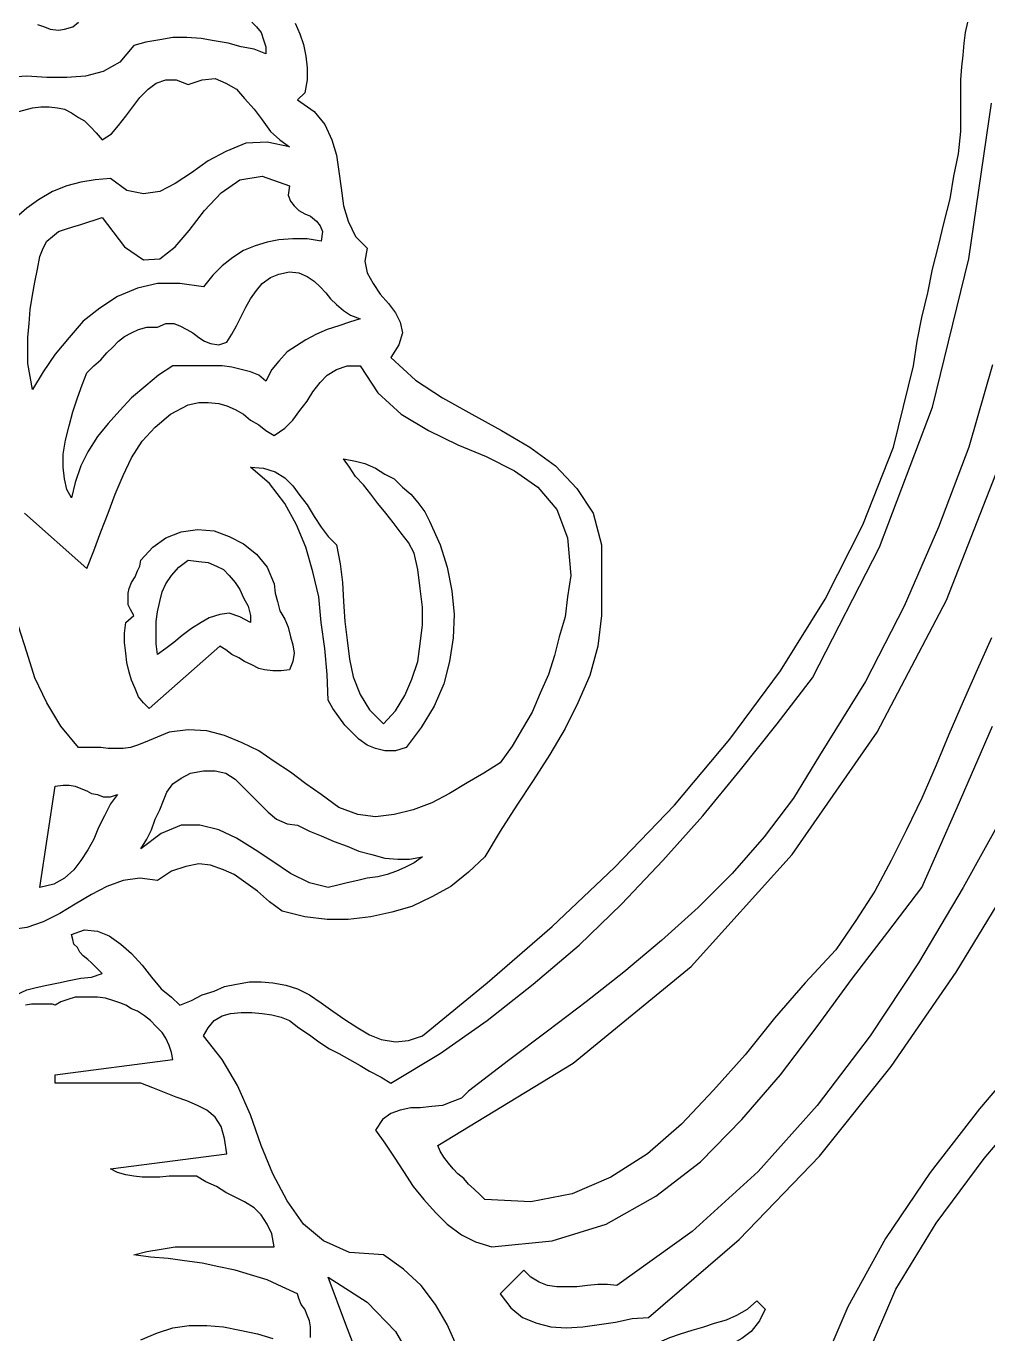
# Model space of a CAD drawing. Extents: x 0.04 to 7.22, y 0.03 to 7.73.
# Drawn here: x 3.431 to 4.248, y 4.899 to 6.009 of the extents above; entities that cross this region are included whole.
import ezdxf

# ---------------------------------------------------------------- set-up
doc = ezdxf.new("R2010")
doc.units = 0
doc.layers.add('1', color=7, linetype='Continuous')

msp = doc.modelspace()

# ---------------------------------------------------------------- linework, layer by layer
for points in [[(3.66, 6.012), (3.664, 6.003), (3.667, 5.994), (3.669, 5.984), (3.67, 5.974), (3.67, 5.964), (3.668, 5.953), (3.662, 5.947), (3.676, 5.937), (3.685, 5.926), (3.691, 5.913), (3.695, 5.9), (3.697, 5.886), (3.699, 5.872), (3.701, 5.857), (3.705, 5.844), (3.711, 5.831), (3.721, 5.821), (3.719, 5.81), (3.721, 5.8), (3.726, 5.791), (3.732, 5.782), (3.739, 5.774), (3.745, 5.766), (3.749, 5.758), (3.751, 5.749), (3.748, 5.739), (3.741, 5.728), (3.762, 5.709), (3.785, 5.694), (3.81, 5.68), (3.835, 5.666), (3.859, 5.652), (3.881, 5.636), (3.899, 5.617), (3.913, 5.596), (3.92, 5.569), (3.92, 5.536), (3.92, 5.509), (3.917, 5.483), (3.91, 5.458), (3.9, 5.435), (3.889, 5.413), (3.876, 5.391), (3.862, 5.369), (3.848, 5.348), (3.834, 5.326), (3.821, 5.304), (3.807, 5.291), (3.792, 5.279), (3.776, 5.27), (3.759, 5.262), (3.742, 5.257), (3.724, 5.253), (3.705, 5.251), (3.687, 5.251), (3.668, 5.253), (3.649, 5.258), (3.638, 5.266), (3.628, 5.275), (3.618, 5.282), (3.608, 5.289), (3.599, 5.293), (3.588, 5.297), (3.578, 5.298), (3.567, 5.296), (3.555, 5.292), (3.543, 5.284), (3.528, 5.286), (3.514, 5.284), (3.5, 5.279), (3.487, 5.272), (3.473, 5.264), (3.46, 5.256), (3.446, 5.249), (3.432, 5.244), (3.418, 5.242)], [(3.423, 5.187), (3.432, 5.191), (3.44, 5.193), (3.449, 5.195), (3.459, 5.197), (3.468, 5.199), (3.478, 5.201), (3.487, 5.202), (3.496, 5.205), (3.493, 5.208), (3.49, 5.211), (3.487, 5.214), (3.484, 5.217), (3.48, 5.22), (3.477, 5.223), (3.475, 5.227), (3.472, 5.23), (3.471, 5.234), (3.47, 5.238), (3.481, 5.242), (3.492, 5.241), (3.502, 5.237), (3.512, 5.23), (3.521, 5.222), (3.53, 5.212), (3.538, 5.202), (3.546, 5.192), (3.555, 5.185), (3.562, 5.178), (3.572, 5.182), (3.581, 5.187), (3.591, 5.19), (3.6, 5.194), (3.61, 5.196), (3.621, 5.198), (3.631, 5.198), (3.641, 5.197), (3.652, 5.195), (3.662, 5.192), (3.672, 5.187), (3.682, 5.18), (3.692, 5.173), (3.702, 5.166), (3.713, 5.159), (3.723, 5.153), (3.733, 5.149), (3.745, 5.147), (3.756, 5.148), (3.768, 5.152), (3.823, 5.197), (3.878, 5.245), (3.931, 5.295), (3.982, 5.348), (4.029, 5.404), (4.072, 5.462), (4.11, 5.523), (4.142, 5.586), (4.168, 5.652), (4.185, 5.721), (4.188, 5.742), (4.192, 5.762), (4.197, 5.783), (4.201, 5.803), (4.206, 5.823), (4.211, 5.843), (4.216, 5.863), (4.219, 5.882), (4.223, 5.901), (4.225, 5.92), (4.225, 5.927), (4.225, 5.936), (4.225, 5.945), (4.225, 5.955), (4.225, 5.964), (4.226, 5.975), (4.227, 5.985), (4.228, 5.995), (4.229, 6.004), (4.231, 6.013)], [(3.774, 5.589), (3.783, 5.569), (3.789, 5.55), (3.793, 5.53), (3.795, 5.51), (3.794, 5.49), (3.791, 5.47), (3.786, 5.451), (3.778, 5.432), (3.767, 5.414), (3.754, 5.397), (3.745, 5.394), (3.736, 5.394), (3.728, 5.396), (3.721, 5.399), (3.714, 5.404), (3.708, 5.41), (3.702, 5.416), (3.697, 5.423), (3.692, 5.43), (3.688, 5.437), (3.687, 5.459), (3.685, 5.481), (3.682, 5.503), (3.68, 5.525), (3.675, 5.546), (3.669, 5.567), (3.661, 5.586), (3.651, 5.604), (3.638, 5.621), (3.622, 5.635), (3.633, 5.634), (3.643, 5.631), (3.651, 5.626), (3.658, 5.619), (3.664, 5.611), (3.67, 5.603), (3.676, 5.593), (3.682, 5.584), (3.688, 5.576), (3.695, 5.569), (3.698, 5.553), (3.7, 5.537), (3.701, 5.521), (3.702, 5.504), (3.704, 5.488), (3.706, 5.472), (3.709, 5.457), (3.715, 5.442), (3.723, 5.429), (3.735, 5.417), (3.745, 5.428), (3.753, 5.441), (3.759, 5.455), (3.764, 5.47), (3.766, 5.485), (3.768, 5.501), (3.768, 5.516), (3.766, 5.532), (3.764, 5.548), (3.761, 5.562), (3.756, 5.571), (3.75, 5.579), (3.743, 5.588), (3.737, 5.596), (3.73, 5.604), (3.724, 5.612), (3.718, 5.62), (3.711, 5.627), (3.706, 5.635), (3.701, 5.642), (3.711, 5.64), (3.719, 5.638), (3.728, 5.634), (3.736, 5.629), (3.744, 5.625), (3.751, 5.618), (3.758, 5.612), (3.764, 5.605), (3.77, 5.597), (3.774, 5.589)], [(3.642, 5.536), (3.643, 5.528), (3.645, 5.521), (3.647, 5.513), (3.651, 5.506), (3.654, 5.499), (3.656, 5.491), (3.658, 5.484), (3.659, 5.477), (3.658, 5.47), (3.655, 5.463), (3.648, 5.462), (3.641, 5.462), (3.634, 5.463), (3.629, 5.464), (3.623, 5.467), (3.617, 5.47), (3.612, 5.473), (3.606, 5.476), (3.601, 5.48), (3.596, 5.483), (3.536, 5.43), (3.531, 5.435), (3.527, 5.44), (3.524, 5.447), (3.521, 5.454), (3.519, 5.461), (3.517, 5.469), (3.516, 5.477), (3.515, 5.486), (3.515, 5.494), (3.516, 5.503), (3.523, 5.509), (3.52, 5.514), (3.518, 5.518), (3.518, 5.523), (3.518, 5.528), (3.519, 5.532), (3.521, 5.537), (3.524, 5.542), (3.526, 5.547), (3.528, 5.551), (3.529, 5.556), (3.539, 5.567), (3.55, 5.575), (3.563, 5.58), (3.577, 5.582), (3.591, 5.581), (3.604, 5.576), (3.616, 5.57), (3.627, 5.561), (3.636, 5.55), (3.642, 5.536)], [(3.673, 4.896), (3.673, 4.9), (3.673, 4.905), (3.672, 4.91), (3.67, 4.915), (3.668, 4.92), (3.665, 4.924), (3.663, 4.929), (3.662, 4.933), (3.649, 4.939), (3.636, 4.945), (3.622, 4.949), (3.609, 4.953), (3.595, 4.956), (3.581, 4.959), (3.566, 4.961), (3.552, 4.963), (3.537, 4.964), (3.523, 4.966), (3.534, 4.969), (3.546, 4.971), (3.558, 4.973), (3.571, 4.973), (3.584, 4.973), (3.597, 4.973), (3.609, 4.973), (3.621, 4.973), (3.632, 4.973), (3.642, 4.973), (3.64, 4.984), (3.636, 4.992), (3.631, 5), (3.625, 5.006), (3.617, 5.011), (3.609, 5.015), (3.601, 5.019), (3.593, 5.024), (3.584, 5.028), (3.576, 5.033), (3.568, 5.033), (3.561, 5.033), (3.553, 5.033), (3.545, 5.032), (3.538, 5.032), (3.53, 5.032), (3.523, 5.033), (3.516, 5.034), (3.509, 5.036), (3.503, 5.039), (3.602, 5.052), (3.6, 5.065), (3.597, 5.075), (3.592, 5.083), (3.585, 5.089), (3.577, 5.093), (3.568, 5.097), (3.559, 5.1), (3.549, 5.104), (3.539, 5.108), (3.529, 5.112), (3.456, 5.112), (3.456, 5.119), (3.556, 5.132), (3.555, 5.138), (3.553, 5.144), (3.55, 5.15), (3.547, 5.155), (3.542, 5.16), (3.537, 5.165), (3.532, 5.169), (3.526, 5.173), (3.521, 5.175), (3.516, 5.178), (3.511, 5.18), (3.505, 5.182), (3.499, 5.184), (3.492, 5.185), (3.486, 5.185), (3.48, 5.185), (3.473, 5.185), (3.467, 5.183), (3.461, 5.181), (3.456, 5.178), (3.454, 5.179), (3.45, 5.179), (3.446, 5.179), (3.441, 5.179), (3.436, 5.179), (3.431, 5.178)], [(4.059, 4.92), (4.054, 4.91), (4.047, 4.901), (4.039, 4.895), (4.03, 4.89), (4.02, 4.887), (4.01, 4.884), (3.999, 4.883), (3.988, 4.882), (3.977, 4.881), (3.966, 4.88), (3.96, 4.887), (3.969, 4.892), (3.978, 4.896), (3.987, 4.899), (3.997, 4.902), (4.007, 4.905), (4.016, 4.908), (4.026, 4.911), (4.035, 4.915), (4.044, 4.92), (4.052, 4.927), (4.059, 4.92)], [(3.529, 4.894), (3.543, 4.9), (3.556, 4.904), (3.57, 4.906), (3.585, 4.906), (3.599, 4.905), (3.613, 4.902), (3.628, 4.899), (3.641, 4.895)]]:
    msp.add_lwpolyline(points)
at = {"layer": '1'}
for points in [[(3.623, 6.013), (3.627, 6.009), (3.631, 6.004), (3.633, 5.998), (3.635, 5.992), (3.635, 5.986), (3.625, 5.99), (3.614, 5.992), (3.603, 5.995), (3.591, 5.997), (3.58, 5.999), (3.568, 6), (3.556, 6), (3.545, 5.998), (3.533, 5.996), (3.523, 5.993), (3.511, 5.979), (3.497, 5.971), (3.482, 5.967), (3.466, 5.966), (3.449, 5.966), (3.432, 5.967), (3.415, 5.966)], [(3.441, 6.011), (3.447, 6.009), (3.452, 6.007), (3.459, 6.006), (3.464, 6.007), (3.471, 6.009), (3.476, 6.013)], [(3.421, 5.936), (3.437, 5.94), (3.444, 5.941), (3.451, 5.941), (3.458, 5.94), (3.464, 5.939), (3.47, 5.936), (3.476, 5.932), (3.481, 5.929), (3.486, 5.924), (3.491, 5.919), (3.496, 5.913), (3.504, 5.918), (3.51, 5.925), (3.516, 5.933), (3.522, 5.941), (3.528, 5.949), (3.535, 5.956), (3.542, 5.961), (3.55, 5.964), (3.559, 5.964), (3.569, 5.96)], [(3.569, 5.96), (3.581, 5.964), (3.592, 5.965), (3.601, 5.961), (3.61, 5.956), (3.617, 5.948), (3.625, 5.939), (3.632, 5.93), (3.639, 5.92), (3.647, 5.913), (3.655, 5.907), (3.636, 5.911), (3.618, 5.91), (3.601, 5.903), (3.586, 5.895), (3.572, 5.885), (3.558, 5.876), (3.545, 5.869), (3.531, 5.867), (3.517, 5.87), (3.503, 5.88), (3.49, 5.879), (3.478, 5.877), (3.466, 5.874), (3.454, 5.869), (3.442, 5.862), (3.432, 5.855), (3.423, 5.847)], [(3.797, 4.889), (3.789, 4.907), (3.779, 4.924), (3.767, 4.94), (3.752, 4.954), (3.735, 4.966), (3.706, 4.968), (3.684, 4.978), (3.667, 4.992), (3.653, 5.012), (3.641, 5.035), (3.631, 5.059), (3.622, 5.085), (3.611, 5.11), (3.598, 5.132), (3.582, 5.152), (3.586, 5.159), (3.591, 5.165), (3.598, 5.169), (3.605, 5.171), (3.614, 5.172), (3.623, 5.172), (3.632, 5.171), (3.64, 5.17), (3.648, 5.168), (3.655, 5.165), (3.663, 5.159), (3.672, 5.153), (3.68, 5.147), (3.689, 5.141), (3.697, 5.137), (3.706, 5.132), (3.715, 5.127), (3.723, 5.122), (3.733, 5.117), (3.741, 5.112), (3.783, 5.137), (3.823, 5.165), (3.862, 5.196), (3.901, 5.229), (3.937, 5.264), (3.972, 5.301), (4.006, 5.339), (4.038, 5.378), (4.069, 5.417), (4.099, 5.456), (4.156, 5.567), (4.201, 5.686), (4.232, 5.812), (4.251, 5.944)], [(3.655, 5.874), (3.654, 5.866), (3.656, 5.861), (3.659, 5.857), (3.663, 5.853), (3.668, 5.85), (3.673, 5.848), (3.678, 5.844), (3.681, 5.84), (3.683, 5.835), (3.682, 5.827), (3.67, 5.829), (3.658, 5.829), (3.646, 5.828), (3.636, 5.826), (3.626, 5.823), (3.616, 5.819), (3.607, 5.813), (3.598, 5.806), (3.59, 5.798), (3.582, 5.788), (3.562, 5.791), (3.543, 5.791), (3.526, 5.787), (3.509, 5.78), (3.494, 5.77), (3.48, 5.759), (3.468, 5.745), (3.456, 5.731), (3.446, 5.716), (3.437, 5.701), (3.435, 5.712), (3.433, 5.723), (3.433, 5.734), (3.433, 5.745), (3.434, 5.757), (3.435, 5.769), (3.437, 5.781), (3.439, 5.792), (3.441, 5.803), (3.443, 5.814), (3.446, 5.821), (3.449, 5.827), (3.454, 5.831), (3.459, 5.835), (3.465, 5.837), (3.471, 5.839), (3.478, 5.841), (3.484, 5.843), (3.49, 5.845), (3.496, 5.847), (3.515, 5.822), (3.531, 5.811), (3.545, 5.812), (3.558, 5.822), (3.57, 5.836), (3.583, 5.853), (3.597, 5.868), (3.613, 5.879), (3.632, 5.882), (3.655, 5.874)], [(3.715, 5.761), (3.706, 5.758), (3.697, 5.755), (3.687, 5.752), (3.678, 5.748), (3.669, 5.743), (3.661, 5.738), (3.653, 5.733), (3.646, 5.725), (3.64, 5.718), (3.635, 5.708), (3.629, 5.713), (3.622, 5.716), (3.614, 5.718), (3.606, 5.72), (3.598, 5.721), (3.59, 5.721), (3.581, 5.721), (3.573, 5.721), (3.564, 5.721), (3.556, 5.721), (3.544, 5.713), (3.533, 5.704), (3.521, 5.694), (3.511, 5.683), (3.501, 5.672), (3.492, 5.661), (3.484, 5.648), (3.478, 5.636), (3.473, 5.622), (3.47, 5.609), (3.466, 5.616), (3.464, 5.625), (3.463, 5.635), (3.463, 5.646), (3.465, 5.658), (3.468, 5.67), (3.471, 5.682), (3.475, 5.694), (3.479, 5.705), (3.483, 5.715), (3.489, 5.721), (3.495, 5.726), (3.5, 5.732), (3.505, 5.737), (3.51, 5.742), (3.515, 5.746), (3.521, 5.749), (3.527, 5.752), (3.534, 5.754), (3.543, 5.754), (3.55, 5.757), (3.557, 5.757), (3.562, 5.755), (3.568, 5.752), (3.573, 5.749), (3.578, 5.745), (3.583, 5.742), (3.588, 5.74), (3.595, 5.739), (3.602, 5.741), (3.606, 5.748), (3.61, 5.755), (3.614, 5.763), (3.618, 5.771), (3.622, 5.778), (3.627, 5.785), (3.632, 5.791), (3.639, 5.796), (3.646, 5.799), (3.655, 5.801), (3.663, 5.8), (3.67, 5.797), (3.676, 5.793), (3.681, 5.788), (3.686, 5.783), (3.69, 5.778), (3.695, 5.773), (3.701, 5.768), (3.707, 5.764), (3.715, 5.761)], [(3.43, 5.596), (3.483, 5.549), (3.489, 5.564), (3.495, 5.58), (3.501, 5.596), (3.507, 5.612), (3.514, 5.628), (3.521, 5.643), (3.53, 5.657), (3.541, 5.669), (3.554, 5.68), (3.569, 5.688), (3.578, 5.69), (3.586, 5.69), (3.595, 5.689), (3.602, 5.687), (3.609, 5.684), (3.616, 5.68), (3.622, 5.675), (3.629, 5.671), (3.635, 5.666), (3.642, 5.662), (3.651, 5.668), (3.658, 5.675), (3.664, 5.683), (3.67, 5.691), (3.675, 5.699), (3.681, 5.707), (3.687, 5.713), (3.695, 5.718), (3.704, 5.721), (3.715, 5.721), (3.73, 5.698), (3.75, 5.68), (3.773, 5.666), (3.798, 5.654), (3.822, 5.644), (3.846, 5.632), (3.866, 5.618), (3.882, 5.599), (3.891, 5.575), (3.894, 5.543), (3.891, 5.525), (3.889, 5.508), (3.884, 5.491), (3.88, 5.475), (3.875, 5.459), (3.868, 5.443), (3.861, 5.427), (3.853, 5.413), (3.844, 5.398), (3.834, 5.384), (3.82, 5.375), (3.806, 5.367), (3.791, 5.358), (3.776, 5.35), (3.76, 5.344), (3.744, 5.34), (3.728, 5.338), (3.713, 5.34), (3.697, 5.346), (3.682, 5.357), (3.669, 5.366), (3.656, 5.376), (3.642, 5.385), (3.629, 5.394), (3.615, 5.401), (3.6, 5.407), (3.585, 5.411), (3.569, 5.412), (3.553, 5.41), (3.536, 5.403), (3.531, 5.401), (3.526, 5.399), (3.52, 5.397), (3.514, 5.396), (3.508, 5.396), (3.501, 5.396), (3.495, 5.397), (3.489, 5.397), (3.483, 5.397), (3.476, 5.397), (3.461, 5.415), (3.449, 5.435), (3.439, 5.456), (3.432, 5.478), (3.425, 5.5)], [(4.252, 5.722), (4.232, 5.652), (4.206, 5.584), (4.177, 5.517), (4.144, 5.453), (4.105, 5.39), (4.083, 5.354), (4.058, 5.321), (4.031, 5.29), (4.002, 5.261), (3.971, 5.233), (3.939, 5.206), (3.907, 5.181), (3.874, 5.156), (3.841, 5.131), (3.807, 5.105), (3.801, 5.099), (3.793, 5.096), (3.785, 5.093), (3.776, 5.092), (3.766, 5.091), (3.758, 5.091), (3.749, 5.089), (3.741, 5.086), (3.734, 5.081), (3.728, 5.072), (3.736, 5.061), (3.744, 5.049), (3.752, 5.037), (3.76, 5.024), (3.769, 5.013), (3.779, 5.002), (3.789, 4.992), (3.801, 4.983), (3.813, 4.977), (3.827, 4.973), (3.878, 4.978), (3.924, 4.992), (3.966, 5.016), (4.004, 5.045), (4.039, 5.081), (4.072, 5.119), (4.103, 5.16), (4.133, 5.201), (4.163, 5.24), (4.192, 5.278), (4.222, 5.346), (4.252, 5.415)], [(4.251, 5.49), (4.239, 5.463), (4.227, 5.436), (4.215, 5.408), (4.204, 5.382), (4.192, 5.354), (4.179, 5.327), (4.166, 5.301), (4.152, 5.275), (4.136, 5.25), (4.119, 5.225), (4.093, 5.197), (4.067, 5.167), (4.042, 5.136), (4.015, 5.106), (3.988, 5.077), (3.959, 5.052), (3.928, 5.032), (3.895, 5.018), (3.86, 5.011), (3.821, 5.013), (3.817, 5.017), (3.812, 5.022), (3.807, 5.026), (3.803, 5.031), (3.798, 5.035), (3.794, 5.039), (3.79, 5.044), (3.786, 5.049), (3.783, 5.054), (3.781, 5.059), (3.896, 5.129), (3.996, 5.211), (4.082, 5.306), (4.154, 5.41), (4.213, 5.522), (4.26, 5.642)], [(3.622, 5.509), (3.622, 5.503), (3.613, 5.508), (3.604, 5.511), (3.596, 5.51), (3.587, 5.507), (3.58, 5.503), (3.572, 5.498), (3.564, 5.492), (3.557, 5.486), (3.55, 5.481), (3.543, 5.476), (3.542, 5.485), (3.542, 5.495), (3.542, 5.504), (3.543, 5.512), (3.545, 5.521), (3.547, 5.529), (3.55, 5.536), (3.555, 5.543), (3.561, 5.55), (3.569, 5.556), (3.578, 5.555), (3.586, 5.554), (3.593, 5.551), (3.599, 5.548), (3.604, 5.543), (3.609, 5.537), (3.613, 5.531), (3.616, 5.524), (3.62, 5.517), (3.622, 5.509)], [(3.662, 5.331), (3.672, 5.326), (3.682, 5.322), (3.693, 5.317), (3.704, 5.313), (3.714, 5.309), (3.725, 5.306), (3.736, 5.303), (3.747, 5.302), (3.757, 5.302), (3.768, 5.304), (3.761, 5.299), (3.753, 5.295), (3.746, 5.292), (3.738, 5.289), (3.73, 5.287), (3.721, 5.286), (3.713, 5.284), (3.704, 5.282), (3.696, 5.28), (3.688, 5.278), (3.672, 5.282), (3.656, 5.29), (3.641, 5.3), (3.626, 5.31), (3.61, 5.32), (3.595, 5.327), (3.579, 5.331), (3.563, 5.331), (3.546, 5.324), (3.529, 5.311), (3.534, 5.319), (3.538, 5.327), (3.541, 5.336), (3.545, 5.344), (3.548, 5.352), (3.551, 5.359), (3.556, 5.366), (3.563, 5.371), (3.571, 5.375), (3.582, 5.377), (3.592, 5.377), (3.601, 5.375), (3.609, 5.37), (3.616, 5.363), (3.623, 5.356), (3.63, 5.349), (3.637, 5.342), (3.644, 5.336), (3.653, 5.332), (3.662, 5.331)], [(3.509, 5.357), (3.503, 5.349), (3.498, 5.339), (3.493, 5.329), (3.489, 5.319), (3.484, 5.31), (3.478, 5.301), (3.472, 5.293), (3.464, 5.286), (3.455, 5.281), (3.443, 5.278), (3.456, 5.364), (3.463, 5.365), (3.468, 5.365), (3.473, 5.364), (3.478, 5.362), (3.483, 5.36), (3.487, 5.358), (3.492, 5.357), (3.497, 5.355), (3.503, 5.355), (3.509, 5.357)], [(4.263, 5.343), (4.227, 5.278), (4.189, 5.214), (4.148, 5.152), (4.103, 5.093), (4.053, 5.037), (3.997, 4.986), (3.933, 4.94), (3.925, 4.941), (3.917, 4.941), (3.908, 4.94), (3.899, 4.939), (3.891, 4.939), (3.882, 4.939), (3.874, 4.94), (3.867, 4.943), (3.86, 4.947), (3.854, 4.953), (3.834, 4.933), (3.843, 4.921), (3.853, 4.913), (3.865, 4.908), (3.877, 4.905), (3.89, 4.904), (3.904, 4.905), (3.918, 4.907), (3.932, 4.909), (3.946, 4.912), (3.96, 4.913), (4.037, 4.979), (4.105, 5.05), (4.166, 5.126), (4.221, 5.206), (4.271, 5.288)], [(4.286, 5.143), (4.241, 5.09), (4.199, 5.036), (4.161, 4.98), (4.129, 4.922), (4.103, 4.861), (4.086, 4.796), (4.079, 4.728), (4.099, 4.708), (4.108, 4.716), (4.115, 4.725), (4.118, 4.735), (4.12, 4.747), (4.12, 4.758), (4.119, 4.77), (4.119, 4.782), (4.119, 4.793), (4.121, 4.804), (4.125, 4.814), (4.144, 4.877), (4.17, 4.937), (4.204, 4.993), (4.245, 5.048), (4.289, 5.1)], [(3.718, 4.868), (3.703, 4.907), (3.688, 4.947), (3.721, 4.926), (3.745, 4.901), (3.763, 4.87)]]:
    msp.add_lwpolyline(points, dxfattribs=at)

doc.saveas('drawing.dxf')
